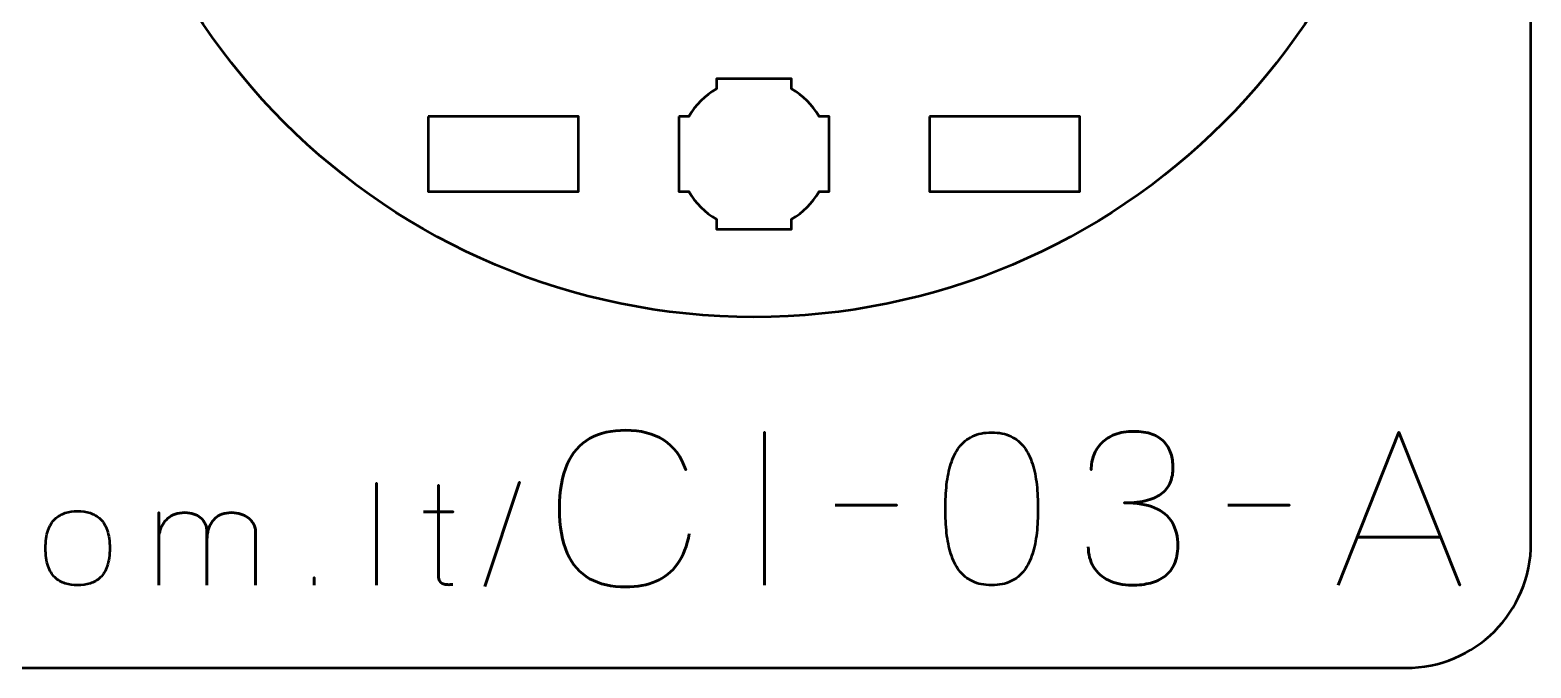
# Model space of a CAD drawing. Header units: centimetres. Extents: x -21 to 0, y -29.7 to 0.
# Drawn here: x -5.99 to 0, y -29.7 to -27.16 of the extents above; entities that cross this region are included whole.
import ezdxf

# ---------------------------------------------------------------- set-up
doc = ezdxf.new("R2010")
doc.units = ezdxf.units.CM
doc.header["$MEASUREMENT"] = 0
doc.layers.add('Layer 1', color=7, linetype='Continuous')

msp = doc.modelspace()

# ---------------------------------------------------------------- linework, layer by layer
at = {"layer": 'Layer 1', "color": 114, "lineweight": 53}
msp.add_ellipse((-3.09997, -25.65), major_axis=(0, 2.65), ratio=1, dxfattribs=at)
at = {"layer": 'Layer 1', "color": 22, "lineweight": 53}
msp.add_open_spline([(-21.00003, -29.19995), (-21.00003, -29.19995), (-21.00003, -0.49992), (-21.00003, -0.49992), (-21.00003, -0.49992), (-21.00003, -0.22295), (-20.77694, 0.00004), (-20.49994, 0.00004), (-20.49994, 0.00004), (-20.49994, 0.00004), (-0.50008, 0.00004), (-0.50008, 0.00004), (-0.50008, 0.00004), (-0.22294, 0.00004), (0.00002, -0.22295), (0.00002, -0.49992), (0.00002, -0.49992), (0.00002, -0.49992), (0.00002, -29.19995), (0.00002, -29.19995), (0.00002, -29.19995), (0.00002, -29.47695), (-0.22294, -29.70004), (-0.50008, -29.70004), (-0.50008, -29.70004), (-0.50008, -29.70004), (-20.49994, -29.70004), (-20.49994, -29.70004), (-20.49994, -29.70004), (-20.77694, -29.70004), (-21.00003, -29.47695), (-21.00003, -29.19995)], degree=3, knots=[0, 0, 0, 0, 0.125, 0.125, 0.125, 0.125, 0.25, 0.25, 0.25, 0.25, 0.375, 0.375, 0.375, 0.375, 0.5, 0.5, 0.5, 0.5, 0.625, 0.625, 0.625, 0.625, 0.75, 0.75, 0.75, 0.75, 0.875, 0.875, 0.875, 0.875, 1, 1, 1, 1], dxfattribs=at)
at = {"layer": 'Layer 1', "lineweight": 53}
for points, knots in [([(-3.39997, -27.49994), (-3.39997, -27.49994), (-3.35977, -27.49994), (-3.35977, -27.49994), (-3.35977, -27.49994), (-3.33344, -27.45442), (-3.29548, -27.41649), (-3.24997, -27.39016), (-3.24997, -27.39016), (-3.24997, -27.39016), (-3.24997, -27.34994), (-3.24997, -27.34994), (-3.24997, -27.34994), (-3.24997, -27.34994), (-2.94997, -27.34994), (-2.94997, -27.34994), (-2.94997, -27.34994), (-2.94997, -27.34994), (-2.94997, -27.39013), (-2.94997, -27.39013), (-2.94997, -27.39013), (-2.90444, -27.41646), (-2.86645, -27.45441), (-2.84009, -27.49994), (-2.84009, -27.49994), (-2.84009, -27.49994), (-2.79997, -27.49994), (-2.79997, -27.49994), (-2.79997, -27.49994), (-2.79997, -27.49994), (-2.79997, -27.64536), (-2.79997, -27.64536), (-2.79997, -27.64536), (-2.79997, -27.64536), (-2.79991, -27.65001), (-2.79991, -27.65001), (-2.79991, -27.65001), (-2.79991, -27.65001), (-2.79997, -27.65465), (-2.79997, -27.65465), (-2.79997, -27.65465), (-2.79997, -27.65465), (-2.79997, -27.79994), (-2.79997, -27.79994), (-2.79997, -27.79994), (-2.79997, -27.79994), (-2.84004, -27.79994), (-2.84004, -27.79994), (-2.84004, -27.79994), (-2.86639, -27.84551), (-2.90439, -27.88352), (-2.94997, -27.90988), (-2.94997, -27.90988), (-2.94997, -27.90988), (-2.94997, -27.94994), (-2.94997, -27.94994), (-2.94997, -27.94994), (-2.94997, -27.94994), (-3.09325, -27.94994), (-3.09325, -27.94994), (-3.09325, -27.94994), (-3.09325, -27.94994), (-3.09992, -27.95002), (-3.09992, -27.95002), (-3.09992, -27.95002), (-3.09992, -27.95002), (-3.1066, -27.94994), (-3.1066, -27.94994), (-3.1066, -27.94994), (-3.1066, -27.94994), (-3.24997, -27.94994), (-3.24997, -27.94994), (-3.24997, -27.94994), (-3.24997, -27.94994), (-3.24997, -27.90984), (-3.24997, -27.90984), (-3.24997, -27.90984), (-3.29551, -27.88348), (-3.33349, -27.84549), (-3.35982, -27.79994), (-3.35982, -27.79994), (-3.35982, -27.79994), (-3.39997, -27.79994), (-3.39997, -27.79994), (-3.39997, -27.79994), (-3.39997, -27.79994), (-3.39997, -27.49994), (-3.39997, -27.49994)], [0, 0, 0, 0, 0.0454545, 0.0454545, 0.0454545, 0.0454545, 0.0909091, 0.0909091, 0.0909091, 0.0909091, 0.1363636, 0.1363636, 0.1363636, 0.1363636, 0.1818182, 0.1818182, 0.1818182, 0.1818182, 0.2272727, 0.2272727, 0.2272727, 0.2272727, 0.2727273, 0.2727273, 0.2727273, 0.2727273, 0.3181818, 0.3181818, 0.3181818, 0.3181818, 0.3636364, 0.3636364, 0.3636364, 0.3636364, 0.4090909, 0.4090909, 0.4090909, 0.4090909, 0.4545455, 0.4545455, 0.4545455, 0.4545455, 0.5, 0.5, 0.5, 0.5, 0.5454545, 0.5454545, 0.5454545, 0.5454545, 0.5909091, 0.5909091, 0.5909091, 0.5909091, 0.6363636, 0.6363636, 0.6363636, 0.6363636, 0.6818182, 0.6818182, 0.6818182, 0.6818182, 0.7272727, 0.7272727, 0.7272727, 0.7272727, 0.7727273, 0.7727273, 0.7727273, 0.7727273, 0.8181818, 0.8181818, 0.8181818, 0.8181818, 0.8636364, 0.8636364, 0.8636364, 0.8636364, 0.9090909, 0.9090909, 0.9090909, 0.9090909, 0.9545455, 0.9545455, 0.9545455, 0.9545455, 1, 1, 1, 1]), ([(-4.39996, -27.49996), (-4.39996, -27.49996), (-3.79995, -27.49996), (-3.79995, -27.49996), (-3.79995, -27.49996), (-3.79995, -27.49996), (-3.79995, -27.79997), (-3.79995, -27.79997), (-3.79995, -27.79997), (-3.79995, -27.79997), (-4.39996, -27.79997), (-4.39996, -27.79997), (-4.39996, -27.79997), (-4.39996, -27.79997), (-4.39996, -27.49996), (-4.39996, -27.49996)], [0, 0, 0, 0, 0.25, 0.25, 0.25, 0.25, 0.5, 0.5, 0.5, 0.5, 0.75, 0.75, 0.75, 0.75, 1, 1, 1, 1]), ([(-2.39989, -27.49996), (-2.39989, -27.49996), (-1.79989, -27.49996), (-1.79989, -27.49996), (-1.79989, -27.49996), (-1.79989, -27.49996), (-1.79989, -27.79997), (-1.79989, -27.79997), (-1.79989, -27.79997), (-1.79989, -27.79997), (-2.39989, -27.79997), (-2.39989, -27.79997), (-2.39989, -27.79997), (-2.39989, -27.79997), (-2.39989, -27.49996), (-2.39989, -27.49996)], [0, 0, 0, 0, 0.25, 0.25, 0.25, 0.25, 0.5, 0.5, 0.5, 0.5, 0.75, 0.75, 0.75, 0.75, 1, 1, 1, 1])]:
    msp.add_open_spline(points, degree=3, knots=knots, dxfattribs=at)
at = {"layer": 'Layer 1', "color": 30, "lineweight": 53}
for points, knots in [([(-3.35801, -29.16503), (-3.36704, -29.21343), (-3.38284, -29.25336), (-3.405, -29.28469), (-3.405, -29.28469), (-3.42729, -29.31587), (-3.4558, -29.33902), (-3.49051, -29.35412), (-3.49051, -29.35412), (-3.52508, -29.36921), (-3.56572, -29.37683), (-3.61201, -29.37669), (-3.61201, -29.37669), (-3.66831, -29.37683), (-3.71615, -29.36597), (-3.75538, -29.34381), (-3.75538, -29.34381), (-3.79461, -29.3218), (-3.82452, -29.28779), (-3.84513, -29.24165), (-3.84513, -29.24165), (-3.86573, -29.19551), (-3.87603, -29.13638), (-3.87617, -29.06427), (-3.87617, -29.06427), (-3.87603, -28.99245), (-3.86573, -28.93346), (-3.84513, -28.88732), (-3.84513, -28.88732), (-3.82452, -28.84117), (-3.79461, -28.80703), (-3.75538, -28.78487), (-3.75538, -28.78487), (-3.71615, -28.76272), (-3.66831, -28.75171), (-3.61201, -28.75185), (-3.61201, -28.75185), (-3.55175, -28.75171), (-3.50124, -28.76455), (-3.4606, -28.79037), (-3.4606, -28.79037), (-3.4201, -28.8162), (-3.39032, -28.85613), (-3.37155, -28.91018), (-3.37155, -28.91018), (-3.39032, -28.85613), (-3.4201, -28.8162), (-3.4606, -28.79037), (-3.4606, -28.79037), (-3.50124, -28.76455), (-3.55175, -28.75171), (-3.61201, -28.75185), (-3.61201, -28.75185), (-3.66831, -28.75171), (-3.71615, -28.76272), (-3.75538, -28.78487), (-3.75538, -28.78487), (-3.79461, -28.80703), (-3.82452, -28.84117), (-3.84513, -28.88732), (-3.84513, -28.88732), (-3.86573, -28.93346), (-3.87603, -28.99245), (-3.87617, -29.06427), (-3.87617, -29.06427), (-3.87603, -29.13638), (-3.86573, -29.19551), (-3.84513, -29.24165), (-3.84513, -29.24165), (-3.82452, -29.28779), (-3.79461, -29.3218), (-3.75538, -29.34381), (-3.75538, -29.34381), (-3.71615, -29.36597), (-3.66831, -29.37683), (-3.61201, -29.37669), (-3.61201, -29.37669), (-3.56572, -29.37683), (-3.52508, -29.36921), (-3.49051, -29.35412), (-3.49051, -29.35412), (-3.4558, -29.33902), (-3.42729, -29.31587), (-3.405, -29.28469), (-3.405, -29.28469), (-3.38284, -29.25336), (-3.36704, -29.21343), (-3.35801, -29.16503)], [0, 0, 0, 0, 0.0454545, 0.0454545, 0.0454545, 0.0454545, 0.0909091, 0.0909091, 0.0909091, 0.0909091, 0.1363636, 0.1363636, 0.1363636, 0.1363636, 0.1818182, 0.1818182, 0.1818182, 0.1818182, 0.2272727, 0.2272727, 0.2272727, 0.2272727, 0.2727273, 0.2727273, 0.2727273, 0.2727273, 0.3181818, 0.3181818, 0.3181818, 0.3181818, 0.3636364, 0.3636364, 0.3636364, 0.3636364, 0.4090909, 0.4090909, 0.4090909, 0.4090909, 0.4545455, 0.4545455, 0.4545455, 0.4545455, 0.5, 0.5, 0.5, 0.5, 0.5454545, 0.5454545, 0.5454545, 0.5454545, 0.5909091, 0.5909091, 0.5909091, 0.5909091, 0.6363636, 0.6363636, 0.6363636, 0.6363636, 0.6818182, 0.6818182, 0.6818182, 0.6818182, 0.7272727, 0.7272727, 0.7272727, 0.7272727, 0.7727273, 0.7727273, 0.7727273, 0.7727273, 0.8181818, 0.8181818, 0.8181818, 0.8181818, 0.8636364, 0.8636364, 0.8636364, 0.8636364, 0.9090909, 0.9090909, 0.9090909, 0.9090909, 0.9545455, 0.9545455, 0.9545455, 0.9545455, 1, 1, 1, 1]), ([(-3.05829, -29.36992), (-3.05829, -29.36992), (-3.05829, -28.75947), (-3.05829, -28.75947), (-3.05829, -28.75947), (-3.05829, -28.75947), (-3.05829, -29.36992), (-3.05829, -29.36992)], [0, 0, 0, 0, 0.5, 0.5, 0.5, 0.5, 1, 1, 1, 1]), ([(-2.15151, -29.36992), (-2.12187, -29.36978), (-2.09633, -29.36456), (-2.07502, -29.3544), (-2.07502, -29.3544), (-2.05386, -29.34424), (-2.03622, -29.3297), (-2.02211, -29.31122), (-2.02211, -29.31122), (-2.00814, -29.29259), (-1.99713, -29.27058), (-1.98894, -29.24518), (-1.98894, -29.24518), (-1.9809, -29.21978), (-1.97512, -29.19198), (-1.97187, -29.1615), (-1.97187, -29.1615), (-1.96848, -29.13102), (-1.96679, -29.09899), (-1.96693, -29.06512), (-1.96693, -29.06512), (-1.96679, -29.03139), (-1.96848, -28.99936), (-1.97187, -28.96902), (-1.97187, -28.96902), (-1.97512, -28.93868), (-1.9809, -28.91074), (-1.98894, -28.88534), (-1.98894, -28.88534), (-1.99713, -28.86008), (-2.00814, -28.83807), (-2.02211, -28.8193), (-2.02211, -28.8193), (-2.03622, -28.80068), (-2.05386, -28.78614), (-2.07502, -28.77598), (-2.07502, -28.77598), (-2.09633, -28.76568), (-2.12187, -28.76046), (-2.15151, -28.76032), (-2.15151, -28.76032), (-2.18114, -28.76046), (-2.20668, -28.76568), (-2.22799, -28.77598), (-2.22799, -28.77598), (-2.24915, -28.78614), (-2.26679, -28.80068), (-2.2809, -28.8193), (-2.2809, -28.8193), (-2.29488, -28.83807), (-2.30588, -28.86008), (-2.31407, -28.88534), (-2.31407, -28.88534), (-2.32211, -28.91074), (-2.3279, -28.93868), (-2.33114, -28.96902), (-2.33114, -28.96902), (-2.33453, -28.99936), (-2.33622, -29.03139), (-2.33608, -29.06512), (-2.33608, -29.06512), (-2.33622, -29.09899), (-2.33453, -29.13102), (-2.33114, -29.1615), (-2.33114, -29.1615), (-2.3279, -29.19198), (-2.32211, -29.21978), (-2.31407, -29.24518), (-2.31407, -29.24518), (-2.30588, -29.27058), (-2.29488, -29.29259), (-2.2809, -29.31122), (-2.2809, -29.31122), (-2.26679, -29.3297), (-2.24915, -29.34424), (-2.22799, -29.3544), (-2.22799, -29.3544), (-2.20668, -29.36456), (-2.18114, -29.36978), (-2.15151, -29.36992)], [0, 0, 0, 0, 0.05, 0.05, 0.05, 0.05, 0.1, 0.1, 0.1, 0.1, 0.15, 0.15, 0.15, 0.15, 0.2, 0.2, 0.2, 0.2, 0.25, 0.25, 0.25, 0.25, 0.3, 0.3, 0.3, 0.3, 0.35, 0.35, 0.35, 0.35, 0.4, 0.4, 0.4, 0.4, 0.45, 0.45, 0.45, 0.45, 0.5, 0.5, 0.5, 0.5, 0.55, 0.55, 0.55, 0.55, 0.6, 0.6, 0.6, 0.6, 0.65, 0.65, 0.65, 0.65, 0.7, 0.7, 0.7, 0.7, 0.75, 0.75, 0.75, 0.75, 0.8, 0.8, 0.8, 0.8, 0.85, 0.85, 0.85, 0.85, 0.9, 0.9, 0.9, 0.9, 0.95, 0.95, 0.95, 0.95, 1, 1, 1, 1]), ([(-2.15151, -29.36992), (-2.12187, -29.36978), (-2.09633, -29.36456), (-2.07502, -29.3544), (-2.07502, -29.3544), (-2.05386, -29.34424), (-2.03622, -29.3297), (-2.02211, -29.31122), (-2.02211, -29.31122), (-2.00814, -29.29259), (-1.99713, -29.27058), (-1.98894, -29.24518), (-1.98894, -29.24518), (-1.9809, -29.21978), (-1.97512, -29.19198), (-1.97187, -29.1615), (-1.97187, -29.1615), (-1.96848, -29.13102), (-1.96679, -29.09899), (-1.96693, -29.06512), (-1.96693, -29.06512), (-1.96679, -29.03139), (-1.96848, -28.99936), (-1.97187, -28.96902), (-1.97187, -28.96902), (-1.97512, -28.93868), (-1.9809, -28.91074), (-1.98894, -28.88534), (-1.98894, -28.88534), (-1.99713, -28.86008), (-2.00814, -28.83807), (-2.02211, -28.8193), (-2.02211, -28.8193), (-2.03622, -28.80068), (-2.05386, -28.78614), (-2.07502, -28.77598), (-2.07502, -28.77598), (-2.09633, -28.76568), (-2.12187, -28.76046), (-2.15151, -28.76032), (-2.15151, -28.76032), (-2.18114, -28.76046), (-2.20668, -28.76568), (-2.22799, -28.77598), (-2.22799, -28.77598), (-2.24915, -28.78614), (-2.26679, -28.80068), (-2.2809, -28.8193), (-2.2809, -28.8193), (-2.29488, -28.83807), (-2.30588, -28.86008), (-2.31407, -28.88534), (-2.31407, -28.88534), (-2.32211, -28.91074), (-2.3279, -28.93868), (-2.33114, -28.96902), (-2.33114, -28.96902), (-2.33453, -28.99936), (-2.33622, -29.03139), (-2.33608, -29.06512), (-2.33608, -29.06512), (-2.33622, -29.09899), (-2.33453, -29.13102), (-2.33114, -29.1615), (-2.33114, -29.1615), (-2.3279, -29.19198), (-2.32211, -29.21978), (-2.31407, -29.24518), (-2.31407, -29.24518), (-2.30588, -29.27058), (-2.29488, -29.29259), (-2.2809, -29.31122), (-2.2809, -29.31122), (-2.26679, -29.3297), (-2.24915, -29.34424), (-2.22799, -29.3544), (-2.22799, -29.3544), (-2.20668, -29.36456), (-2.18114, -29.36978), (-2.15151, -29.36992)], [0, 0, 0, 0, 0.05, 0.05, 0.05, 0.05, 0.1, 0.1, 0.1, 0.1, 0.15, 0.15, 0.15, 0.15, 0.2, 0.2, 0.2, 0.2, 0.25, 0.25, 0.25, 0.25, 0.3, 0.3, 0.3, 0.3, 0.35, 0.35, 0.35, 0.35, 0.4, 0.4, 0.4, 0.4, 0.45, 0.45, 0.45, 0.45, 0.5, 0.5, 0.5, 0.5, 0.55, 0.55, 0.55, 0.55, 0.6, 0.6, 0.6, 0.6, 0.65, 0.65, 0.65, 0.65, 0.7, 0.7, 0.7, 0.7, 0.75, 0.75, 0.75, 0.75, 0.8, 0.8, 0.8, 0.8, 0.85, 0.85, 0.85, 0.85, 0.9, 0.9, 0.9, 0.9, 0.95, 0.95, 0.95, 0.95, 1, 1, 1, 1]), ([(-1.76627, -29.21667), (-1.76613, -29.24715), (-1.75907, -29.27368), (-1.7451, -29.29668), (-1.7451, -29.29668), (-1.73113, -29.31954), (-1.71124, -29.33746), (-1.68527, -29.35031), (-1.68527, -29.35031), (-1.65931, -29.36315), (-1.62812, -29.36964), (-1.59186, -29.36992), (-1.59186, -29.36992), (-1.56462, -29.36992), (-1.53993, -29.3671), (-1.51749, -29.36117), (-1.51749, -29.36117), (-1.49519, -29.35524), (-1.476, -29.34607), (-1.45978, -29.33351), (-1.45978, -29.33351), (-1.44355, -29.32095), (-1.43113, -29.30473), (-1.42224, -29.28497), (-1.42224, -29.28497), (-1.41349, -29.26507), (-1.40912, -29.24123), (-1.40897, -29.21329), (-1.40897, -29.21329), (-1.40883, -29.17603), (-1.41645, -29.14456), (-1.43155, -29.11902), (-1.43155, -29.11902), (-1.44665, -29.09348), (-1.47008, -29.07429), (-1.50154, -29.06117), (-1.50154, -29.06117), (-1.53301, -29.04804), (-1.57337, -29.04141), (-1.62234, -29.04141), (-1.62234, -29.04141), (-1.58579, -29.04155), (-1.55517, -29.03817), (-1.53019, -29.03125), (-1.53019, -29.03125), (-1.50535, -29.02434), (-1.48546, -29.0146), (-1.4705, -29.0019), (-1.4705, -29.0019), (-1.45554, -28.98934), (-1.44468, -28.97438), (-1.43819, -28.95717), (-1.43819, -28.95717), (-1.43155, -28.94009), (-1.42831, -28.92133), (-1.42845, -28.90086), (-1.42845, -28.90086), (-1.42831, -28.8804), (-1.43113, -28.86149), (-1.43677, -28.844), (-1.43677, -28.844), (-1.44228, -28.8265), (-1.45131, -28.81112), (-1.46359, -28.79799), (-1.46359, -28.79799), (-1.47586, -28.78487), (-1.49209, -28.77457), (-1.51199, -28.76723), (-1.51199, -28.76723), (-1.53202, -28.75989), (-1.55644, -28.75623), (-1.58508, -28.75608), (-1.58508, -28.75608), (-1.61359, -28.75623), (-1.63856, -28.76046), (-1.65973, -28.76864), (-1.65973, -28.76864), (-1.68104, -28.77683), (-1.69854, -28.78798), (-1.71265, -28.80223), (-1.71265, -28.80223), (-1.72662, -28.81648), (-1.73706, -28.83271), (-1.74397, -28.85105), (-1.74397, -28.85105), (-1.75103, -28.8694), (-1.75442, -28.88887), (-1.75442, -28.90933), (-1.75442, -28.90933), (-1.75442, -28.88887), (-1.75103, -28.8694), (-1.74397, -28.85105), (-1.74397, -28.85105), (-1.73706, -28.83271), (-1.72662, -28.81648), (-1.71265, -28.80223), (-1.71265, -28.80223), (-1.69854, -28.78798), (-1.68104, -28.77683), (-1.65973, -28.76864), (-1.65973, -28.76864), (-1.63856, -28.76046), (-1.61359, -28.75623), (-1.58508, -28.75608), (-1.58508, -28.75608), (-1.55644, -28.75623), (-1.53202, -28.75989), (-1.51199, -28.76723), (-1.51199, -28.76723), (-1.49209, -28.77457), (-1.47586, -28.78487), (-1.46359, -28.79799), (-1.46359, -28.79799), (-1.45131, -28.81112), (-1.44228, -28.8265), (-1.43677, -28.844), (-1.43677, -28.844), (-1.43113, -28.86149), (-1.42831, -28.8804), (-1.42845, -28.90086), (-1.42845, -28.90086), (-1.42831, -28.92133), (-1.43155, -28.94009), (-1.43819, -28.95717), (-1.43819, -28.95717), (-1.44468, -28.97438), (-1.45554, -28.98934), (-1.4705, -29.0019), (-1.4705, -29.0019), (-1.48546, -29.0146), (-1.50535, -29.02434), (-1.53019, -29.03125), (-1.53019, -29.03125), (-1.55517, -29.03817), (-1.58579, -29.04155), (-1.62234, -29.04141), (-1.62234, -29.04141), (-1.57337, -29.04141), (-1.53301, -29.04804), (-1.50154, -29.06117), (-1.50154, -29.06117), (-1.47008, -29.07429), (-1.44665, -29.09348), (-1.43155, -29.11902), (-1.43155, -29.11902), (-1.41645, -29.14456), (-1.40883, -29.17603), (-1.40897, -29.21329), (-1.40897, -29.21329), (-1.40912, -29.24123), (-1.41349, -29.26507), (-1.42224, -29.28497), (-1.42224, -29.28497), (-1.43113, -29.30473), (-1.44355, -29.32095), (-1.45978, -29.33351), (-1.45978, -29.33351), (-1.476, -29.34607), (-1.49519, -29.35524), (-1.51749, -29.36117), (-1.51749, -29.36117), (-1.53993, -29.3671), (-1.56462, -29.36992), (-1.59186, -29.36992), (-1.59186, -29.36992), (-1.62812, -29.36964), (-1.65931, -29.36315), (-1.68527, -29.35031), (-1.68527, -29.35031), (-1.71124, -29.33746), (-1.73113, -29.31954), (-1.7451, -29.29668), (-1.7451, -29.29668), (-1.75907, -29.27368), (-1.76613, -29.24715), (-1.76627, -29.21667)], [0, 0, 0, 0, 0.0227273, 0.0227273, 0.0227273, 0.0227273, 0.0454545, 0.0454545, 0.0454545, 0.0454545, 0.0681818, 0.0681818, 0.0681818, 0.0681818, 0.0909091, 0.0909091, 0.0909091, 0.0909091, 0.1136364, 0.1136364, 0.1136364, 0.1136364, 0.1363636, 0.1363636, 0.1363636, 0.1363636, 0.1590909, 0.1590909, 0.1590909, 0.1590909, 0.1818182, 0.1818182, 0.1818182, 0.1818182, 0.2045455, 0.2045455, 0.2045455, 0.2045455, 0.2272727, 0.2272727, 0.2272727, 0.2272727, 0.25, 0.25, 0.25, 0.25, 0.2727273, 0.2727273, 0.2727273, 0.2727273, 0.2954545, 0.2954545, 0.2954545, 0.2954545, 0.3181818, 0.3181818, 0.3181818, 0.3181818, 0.3409091, 0.3409091, 0.3409091, 0.3409091, 0.3636364, 0.3636364, 0.3636364, 0.3636364, 0.3863636, 0.3863636, 0.3863636, 0.3863636, 0.4090909, 0.4090909, 0.4090909, 0.4090909, 0.4318182, 0.4318182, 0.4318182, 0.4318182, 0.4545455, 0.4545455, 0.4545455, 0.4545455, 0.4772727, 0.4772727, 0.4772727, 0.4772727, 0.5, 0.5, 0.5, 0.5, 0.5227273, 0.5227273, 0.5227273, 0.5227273, 0.5454545, 0.5454545, 0.5454545, 0.5454545, 0.5681818, 0.5681818, 0.5681818, 0.5681818, 0.5909091, 0.5909091, 0.5909091, 0.5909091, 0.6136364, 0.6136364, 0.6136364, 0.6136364, 0.6363636, 0.6363636, 0.6363636, 0.6363636, 0.6590909, 0.6590909, 0.6590909, 0.6590909, 0.6818182, 0.6818182, 0.6818182, 0.6818182, 0.7045455, 0.7045455, 0.7045455, 0.7045455, 0.7272727, 0.7272727, 0.7272727, 0.7272727, 0.75, 0.75, 0.75, 0.75, 0.7727273, 0.7727273, 0.7727273, 0.7727273, 0.7954545, 0.7954545, 0.7954545, 0.7954545, 0.8181818, 0.8181818, 0.8181818, 0.8181818, 0.8409091, 0.8409091, 0.8409091, 0.8409091, 0.8636364, 0.8636364, 0.8636364, 0.8636364, 0.8863636, 0.8863636, 0.8863636, 0.8863636, 0.9090909, 0.9090909, 0.9090909, 0.9090909, 0.9318182, 0.9318182, 0.9318182, 0.9318182, 0.9545455, 0.9545455, 0.9545455, 0.9545455, 0.9772727, 0.9772727, 0.9772727, 0.9772727, 1, 1, 1, 1]), ([(-0.76889, -29.36992), (-0.76889, -29.36992), (-0.52674, -28.75947), (-0.52674, -28.75947), (-0.52674, -28.75947), (-0.52674, -28.75947), (-0.28375, -29.36992), (-0.28375, -29.36992), (-0.28375, -29.36992), (-0.28375, -29.36992), (-0.52674, -28.75947), (-0.52674, -28.75947), (-0.52674, -28.75947), (-0.52674, -28.75947), (-0.76889, -29.36992), (-0.76889, -29.36992)], [0, 0, 0, 0, 0.25, 0.25, 0.25, 0.25, 0.5, 0.5, 0.5, 0.5, 0.75, 0.75, 0.75, 0.75, 1, 1, 1, 1]), ([(-4.606, -29.36992), (-4.606, -29.36992), (-4.606, -28.96296), (-4.606, -28.96296), (-4.606, -28.96296), (-4.606, -28.96296), (-4.606, -29.36992), (-4.606, -29.36992)], [0, 0, 0, 0, 0.5, 0.5, 0.5, 0.5, 1, 1, 1, 1]), ([(-4.3012, -29.3671), (-4.30816, -29.36766), (-4.31512, -29.36785), (-4.3219, -29.36766), (-4.3219, -29.36766), (-4.32867, -29.36747), (-4.33479, -29.36644), (-4.34034, -29.36437), (-4.34034, -29.36437), (-4.34589, -29.36239), (-4.35031, -29.35882), (-4.35369, -29.35374), (-4.35369, -29.35374), (-4.35699, -29.34866), (-4.35868, -29.34142), (-4.35877, -29.3321), (-4.35877, -29.3321), (-4.35877, -29.32768), (-4.35877, -29.32016), (-4.35877, -29.30962), (-4.35877, -29.30962), (-4.35877, -29.29899), (-4.35877, -29.28619), (-4.35877, -29.27105), (-4.35877, -29.27105), (-4.35877, -29.2559), (-4.35877, -29.23935), (-4.35877, -29.22138), (-4.35877, -29.22138), (-4.35877, -29.20341), (-4.35877, -29.18488), (-4.35877, -29.16569), (-4.35877, -29.16569), (-4.35877, -29.1465), (-4.35877, -29.12759), (-4.35877, -29.10887), (-4.35877, -29.10887), (-4.35877, -29.09015), (-4.35877, -29.07255), (-4.35877, -29.056), (-4.35877, -29.056), (-4.35877, -29.03944), (-4.35877, -29.02476), (-4.35877, -29.01207), (-4.35877, -29.01207), (-4.35877, -28.99927), (-4.35877, -28.9893), (-4.35877, -28.98196), (-4.35877, -28.98196), (-4.35877, -28.97472), (-4.35877, -28.97095), (-4.35877, -28.97086), (-4.35877, -28.97086), (-4.35877, -28.97095), (-4.35877, -28.97472), (-4.35877, -28.98196), (-4.35877, -28.98196), (-4.35877, -28.9893), (-4.35877, -28.99927), (-4.35877, -29.01207), (-4.35877, -29.01207), (-4.35877, -29.02476), (-4.35877, -29.03944), (-4.35877, -29.056), (-4.35877, -29.056), (-4.35877, -29.07255), (-4.35877, -29.09015), (-4.35877, -29.10887), (-4.35877, -29.10887), (-4.35877, -29.12759), (-4.35877, -29.1465), (-4.35877, -29.16569), (-4.35877, -29.16569), (-4.35877, -29.18488), (-4.35877, -29.20341), (-4.35877, -29.22138), (-4.35877, -29.22138), (-4.35877, -29.23935), (-4.35877, -29.2559), (-4.35877, -29.27105), (-4.35877, -29.27105), (-4.35877, -29.28619), (-4.35877, -29.29899), (-4.35877, -29.30962), (-4.35877, -29.30962), (-4.35877, -29.32016), (-4.35877, -29.32768), (-4.35877, -29.3321), (-4.35877, -29.3321), (-4.35868, -29.34142), (-4.35699, -29.34866), (-4.35369, -29.35374), (-4.35369, -29.35374), (-4.35031, -29.35882), (-4.34589, -29.36239), (-4.34034, -29.36437), (-4.34034, -29.36437), (-4.33479, -29.36644), (-4.32867, -29.36747), (-4.3219, -29.36766), (-4.3219, -29.36766), (-4.31512, -29.36785), (-4.30816, -29.36766), (-4.3012, -29.3671)], [0, 0, 0, 0, 0.0384615, 0.0384615, 0.0384615, 0.0384615, 0.0769231, 0.0769231, 0.0769231, 0.0769231, 0.1153846, 0.1153846, 0.1153846, 0.1153846, 0.1538462, 0.1538462, 0.1538462, 0.1538462, 0.1923077, 0.1923077, 0.1923077, 0.1923077, 0.2307692, 0.2307692, 0.2307692, 0.2307692, 0.2692308, 0.2692308, 0.2692308, 0.2692308, 0.3076923, 0.3076923, 0.3076923, 0.3076923, 0.3461538, 0.3461538, 0.3461538, 0.3461538, 0.3846154, 0.3846154, 0.3846154, 0.3846154, 0.4230769, 0.4230769, 0.4230769, 0.4230769, 0.4615385, 0.4615385, 0.4615385, 0.4615385, 0.5, 0.5, 0.5, 0.5, 0.5384615, 0.5384615, 0.5384615, 0.5384615, 0.5769231, 0.5769231, 0.5769231, 0.5769231, 0.6153846, 0.6153846, 0.6153846, 0.6153846, 0.6538462, 0.6538462, 0.6538462, 0.6538462, 0.6923077, 0.6923077, 0.6923077, 0.6923077, 0.7307692, 0.7307692, 0.7307692, 0.7307692, 0.7692308, 0.7692308, 0.7692308, 0.7692308, 0.8076923, 0.8076923, 0.8076923, 0.8076923, 0.8461538, 0.8461538, 0.8461538, 0.8461538, 0.8846154, 0.8846154, 0.8846154, 0.8846154, 0.9230769, 0.9230769, 0.9230769, 0.9230769, 0.9615385, 0.9615385, 0.9615385, 0.9615385, 1, 1, 1, 1]), ([(-4.17307, -29.37556), (-4.17307, -29.37556), (-4.03478, -28.95901), (-4.03478, -28.95901), (-4.03478, -28.95901), (-4.03478, -28.95901), (-4.17307, -29.37556), (-4.17307, -29.37556)], [0, 0, 0, 0, 0.5, 0.5, 0.5, 0.5, 1, 1, 1, 1]), ([(-5.7981, -29.36992), (-5.78032, -29.37001), (-5.76377, -29.36776), (-5.74834, -29.36296), (-5.74834, -29.36296), (-5.73291, -29.35816), (-5.71927, -29.35016), (-5.7076, -29.33897), (-5.7076, -29.33897), (-5.69584, -29.32778), (-5.68672, -29.31263), (-5.68004, -29.29344), (-5.68004, -29.29344), (-5.67346, -29.27434), (-5.67007, -29.25054), (-5.66997, -29.22204), (-5.66997, -29.22204), (-5.67007, -29.19363), (-5.67346, -29.16992), (-5.68004, -29.15092), (-5.68004, -29.15092), (-5.68672, -29.13191), (-5.69584, -29.11677), (-5.7076, -29.10557), (-5.7076, -29.10557), (-5.71927, -29.09447), (-5.73291, -29.08648), (-5.74834, -29.08168), (-5.74834, -29.08168), (-5.76377, -29.07688), (-5.78032, -29.07462), (-5.7981, -29.07472), (-5.7981, -29.07472), (-5.81569, -29.07462), (-5.83225, -29.07688), (-5.84768, -29.08168), (-5.84768, -29.08168), (-5.86311, -29.08648), (-5.87665, -29.09447), (-5.88841, -29.10557), (-5.88841, -29.10557), (-5.90017, -29.11677), (-5.90939, -29.13191), (-5.91607, -29.15092), (-5.91607, -29.15092), (-5.92275, -29.16992), (-5.92614, -29.19363), (-5.92623, -29.22204), (-5.92623, -29.22204), (-5.92614, -29.25054), (-5.92275, -29.27434), (-5.91607, -29.29344), (-5.91607, -29.29344), (-5.90939, -29.31263), (-5.90017, -29.32778), (-5.88841, -29.33897), (-5.88841, -29.33897), (-5.87665, -29.35016), (-5.86311, -29.35816), (-5.84768, -29.36296), (-5.84768, -29.36296), (-5.83225, -29.36776), (-5.81569, -29.37001), (-5.7981, -29.36992)], [0, 0, 0, 0, 0.0625, 0.0625, 0.0625, 0.0625, 0.125, 0.125, 0.125, 0.125, 0.1875, 0.1875, 0.1875, 0.1875, 0.25, 0.25, 0.25, 0.25, 0.3125, 0.3125, 0.3125, 0.3125, 0.375, 0.375, 0.375, 0.375, 0.4375, 0.4375, 0.4375, 0.4375, 0.5, 0.5, 0.5, 0.5, 0.5625, 0.5625, 0.5625, 0.5625, 0.625, 0.625, 0.625, 0.625, 0.6875, 0.6875, 0.6875, 0.6875, 0.75, 0.75, 0.75, 0.75, 0.8125, 0.8125, 0.8125, 0.8125, 0.875, 0.875, 0.875, 0.875, 0.9375, 0.9375, 0.9375, 0.9375, 1, 1, 1, 1]), ([(-5.7981, -29.36992), (-5.78032, -29.37001), (-5.76377, -29.36776), (-5.74834, -29.36296), (-5.74834, -29.36296), (-5.73291, -29.35816), (-5.71927, -29.35016), (-5.7076, -29.33897), (-5.7076, -29.33897), (-5.69584, -29.32778), (-5.68672, -29.31263), (-5.68004, -29.29344), (-5.68004, -29.29344), (-5.67346, -29.27434), (-5.67007, -29.25054), (-5.66997, -29.22204), (-5.66997, -29.22204), (-5.67007, -29.19363), (-5.67346, -29.16992), (-5.68004, -29.15092), (-5.68004, -29.15092), (-5.68672, -29.13191), (-5.69584, -29.11677), (-5.7076, -29.10557), (-5.7076, -29.10557), (-5.71927, -29.09447), (-5.73291, -29.08648), (-5.74834, -29.08168), (-5.74834, -29.08168), (-5.76377, -29.07688), (-5.78032, -29.07462), (-5.7981, -29.07472), (-5.7981, -29.07472), (-5.81569, -29.07462), (-5.83225, -29.07688), (-5.84768, -29.08168), (-5.84768, -29.08168), (-5.86311, -29.08648), (-5.87665, -29.09447), (-5.88841, -29.10557), (-5.88841, -29.10557), (-5.90017, -29.11677), (-5.90939, -29.13191), (-5.91607, -29.15092), (-5.91607, -29.15092), (-5.92275, -29.16992), (-5.92614, -29.19363), (-5.92623, -29.22204), (-5.92623, -29.22204), (-5.92614, -29.25054), (-5.92275, -29.27434), (-5.91607, -29.29344), (-5.91607, -29.29344), (-5.90939, -29.31263), (-5.90017, -29.32778), (-5.88841, -29.33897), (-5.88841, -29.33897), (-5.87665, -29.35016), (-5.86311, -29.35816), (-5.84768, -29.36296), (-5.84768, -29.36296), (-5.83225, -29.36776), (-5.81569, -29.37001), (-5.7981, -29.36992)], [0, 0, 0, 0, 0.0625, 0.0625, 0.0625, 0.0625, 0.125, 0.125, 0.125, 0.125, 0.1875, 0.1875, 0.1875, 0.1875, 0.25, 0.25, 0.25, 0.25, 0.3125, 0.3125, 0.3125, 0.3125, 0.375, 0.375, 0.375, 0.375, 0.4375, 0.4375, 0.4375, 0.4375, 0.5, 0.5, 0.5, 0.5, 0.5625, 0.5625, 0.5625, 0.5625, 0.625, 0.625, 0.625, 0.625, 0.6875, 0.6875, 0.6875, 0.6875, 0.75, 0.75, 0.75, 0.75, 0.8125, 0.8125, 0.8125, 0.8125, 0.875, 0.875, 0.875, 0.875, 0.9375, 0.9375, 0.9375, 0.9375, 1, 1, 1, 1]), ([(-5.28221, -29.36992), (-5.28221, -29.36983), (-5.28221, -29.3671), (-5.28221, -29.36174), (-5.28221, -29.36174), (-5.28221, -29.35647), (-5.28221, -29.34922), (-5.28221, -29.3401), (-5.28221, -29.3401), (-5.28221, -29.33088), (-5.28221, -29.32053), (-5.28221, -29.30887), (-5.28221, -29.30887), (-5.28221, -29.2973), (-5.28221, -29.28516), (-5.28221, -29.27237), (-5.28221, -29.27237), (-5.28221, -29.25967), (-5.28221, -29.24715), (-5.28221, -29.23474), (-5.28221, -29.23474), (-5.28221, -29.22232), (-5.28221, -29.21065), (-5.28221, -29.19993), (-5.28221, -29.19993), (-5.28221, -29.18911), (-5.28221, -29.17989), (-5.28221, -29.17208), (-5.28221, -29.17208), (-5.28221, -29.16437), (-5.28221, -29.15882), (-5.28221, -29.15543), (-5.28221, -29.15543), (-5.28211, -29.15016), (-5.28296, -29.14424), (-5.28456, -29.13775), (-5.28456, -29.13775), (-5.28616, -29.13116), (-5.28889, -29.12458), (-5.29274, -29.11799), (-5.29274, -29.11799), (-5.2966, -29.11131), (-5.30196, -29.1052), (-5.30864, -29.09955), (-5.30864, -29.09955), (-5.31541, -29.09391), (-5.32388, -29.08939), (-5.33404, -29.08591), (-5.33404, -29.08591), (-5.3443, -29.08243), (-5.35652, -29.08055), (-5.37082, -29.08036), (-5.37082, -29.08036), (-5.38512, -29.08036), (-5.39792, -29.08234), (-5.40911, -29.08629), (-5.40911, -29.08629), (-5.4204, -29.09033), (-5.43009, -29.09588), (-5.43837, -29.10294), (-5.43837, -29.10294), (-5.44655, -29.11), (-5.45342, -29.11809), (-5.45878, -29.1273), (-5.45878, -29.1273), (-5.46414, -29.13643), (-5.4681, -29.14612), (-5.47073, -29.15647), (-5.47073, -29.15647), (-5.47336, -29.16672), (-5.47468, -29.17716), (-5.47468, -29.18761), (-5.47468, -29.18761), (-5.47468, -29.17716), (-5.47336, -29.16672), (-5.47073, -29.15647), (-5.47073, -29.15647), (-5.4681, -29.14612), (-5.46414, -29.13643), (-5.45878, -29.1273), (-5.45878, -29.1273), (-5.45342, -29.11809), (-5.44655, -29.11), (-5.43837, -29.10294), (-5.43837, -29.10294), (-5.43009, -29.09588), (-5.4204, -29.09033), (-5.40911, -29.08629), (-5.40911, -29.08629), (-5.39792, -29.08234), (-5.38512, -29.08036), (-5.37082, -29.08036), (-5.37082, -29.08036), (-5.35652, -29.08055), (-5.3443, -29.08243), (-5.33404, -29.08591), (-5.33404, -29.08591), (-5.32388, -29.08939), (-5.31541, -29.09391), (-5.30864, -29.09955), (-5.30864, -29.09955), (-5.30196, -29.1052), (-5.2966, -29.11131), (-5.29274, -29.11799), (-5.29274, -29.11799), (-5.28889, -29.12458), (-5.28616, -29.13116), (-5.28456, -29.13775), (-5.28456, -29.13775), (-5.28296, -29.14424), (-5.28211, -29.15016), (-5.28221, -29.15543), (-5.28221, -29.15543), (-5.28221, -29.15882), (-5.28221, -29.16437), (-5.28221, -29.17208), (-5.28221, -29.17208), (-5.28221, -29.17989), (-5.28221, -29.18911), (-5.28221, -29.19993), (-5.28221, -29.19993), (-5.28221, -29.21065), (-5.28221, -29.22232), (-5.28221, -29.23474), (-5.28221, -29.23474), (-5.28221, -29.24715), (-5.28221, -29.25967), (-5.28221, -29.27237), (-5.28221, -29.27237), (-5.28221, -29.28516), (-5.28221, -29.2973), (-5.28221, -29.30887), (-5.28221, -29.30887), (-5.28221, -29.32053), (-5.28221, -29.33088), (-5.28221, -29.3401), (-5.28221, -29.3401), (-5.28221, -29.34922), (-5.28221, -29.35647), (-5.28221, -29.36174), (-5.28221, -29.36174), (-5.28221, -29.3671), (-5.28221, -29.36983), (-5.28221, -29.36992)], [0, 0, 0, 0, 0.0277778, 0.0277778, 0.0277778, 0.0277778, 0.0555556, 0.0555556, 0.0555556, 0.0555556, 0.0833333, 0.0833333, 0.0833333, 0.0833333, 0.1111111, 0.1111111, 0.1111111, 0.1111111, 0.1388889, 0.1388889, 0.1388889, 0.1388889, 0.1666667, 0.1666667, 0.1666667, 0.1666667, 0.1944444, 0.1944444, 0.1944444, 0.1944444, 0.2222222, 0.2222222, 0.2222222, 0.2222222, 0.25, 0.25, 0.25, 0.25, 0.2777778, 0.2777778, 0.2777778, 0.2777778, 0.3055556, 0.3055556, 0.3055556, 0.3055556, 0.3333333, 0.3333333, 0.3333333, 0.3333333, 0.3611111, 0.3611111, 0.3611111, 0.3611111, 0.3888889, 0.3888889, 0.3888889, 0.3888889, 0.4166667, 0.4166667, 0.4166667, 0.4166667, 0.4444444, 0.4444444, 0.4444444, 0.4444444, 0.4722222, 0.4722222, 0.4722222, 0.4722222, 0.5, 0.5, 0.5, 0.5, 0.5277778, 0.5277778, 0.5277778, 0.5277778, 0.5555556, 0.5555556, 0.5555556, 0.5555556, 0.5833333, 0.5833333, 0.5833333, 0.5833333, 0.6111111, 0.6111111, 0.6111111, 0.6111111, 0.6388889, 0.6388889, 0.6388889, 0.6388889, 0.6666667, 0.6666667, 0.6666667, 0.6666667, 0.6944444, 0.6944444, 0.6944444, 0.6944444, 0.7222222, 0.7222222, 0.7222222, 0.7222222, 0.75, 0.75, 0.75, 0.75, 0.7777778, 0.7777778, 0.7777778, 0.7777778, 0.8055556, 0.8055556, 0.8055556, 0.8055556, 0.8333333, 0.8333333, 0.8333333, 0.8333333, 0.8611111, 0.8611111, 0.8611111, 0.8611111, 0.8888889, 0.8888889, 0.8888889, 0.8888889, 0.9166667, 0.9166667, 0.9166667, 0.9166667, 0.9444444, 0.9444444, 0.9444444, 0.9444444, 0.9722222, 0.9722222, 0.9722222, 0.9722222, 1, 1, 1, 1]), ([(-5.47468, -29.36992), (-5.47468, -29.36992), (-5.47468, -29.08036), (-5.47468, -29.08036), (-5.47468, -29.08036), (-5.47468, -29.08036), (-5.47468, -29.36992), (-5.47468, -29.36992)], [0, 0, 0, 0, 0.5, 0.5, 0.5, 0.5, 1, 1, 1, 1]), ([(-5.08804, -29.36992), (-5.08804, -29.36983), (-5.08804, -29.3671), (-5.08804, -29.36174), (-5.08804, -29.36174), (-5.08804, -29.35647), (-5.08804, -29.34922), (-5.08804, -29.3401), (-5.08804, -29.3401), (-5.08804, -29.33088), (-5.08804, -29.32053), (-5.08804, -29.30887), (-5.08804, -29.30887), (-5.08804, -29.2973), (-5.08804, -29.28516), (-5.08804, -29.27237), (-5.08804, -29.27237), (-5.08804, -29.25967), (-5.08804, -29.24715), (-5.08804, -29.23474), (-5.08804, -29.23474), (-5.08804, -29.22232), (-5.08804, -29.21065), (-5.08804, -29.19993), (-5.08804, -29.19993), (-5.08804, -29.18911), (-5.08804, -29.17989), (-5.08804, -29.17208), (-5.08804, -29.17208), (-5.08804, -29.16437), (-5.08804, -29.15882), (-5.08804, -29.15543), (-5.08804, -29.15543), (-5.08804, -29.15016), (-5.08907, -29.14424), (-5.09124, -29.13775), (-5.09124, -29.13775), (-5.09331, -29.13116), (-5.09669, -29.12458), (-5.1014, -29.11799), (-5.1014, -29.11799), (-5.10601, -29.11131), (-5.11212, -29.1052), (-5.11965, -29.09955), (-5.11965, -29.09955), (-5.12717, -29.09391), (-5.1363, -29.08939), (-5.14702, -29.08591), (-5.14702, -29.08591), (-5.15775, -29.08243), (-5.17026, -29.08055), (-5.18456, -29.08036), (-5.18456, -29.08036), (-5.19886, -29.08036), (-5.21146, -29.08234), (-5.22228, -29.08629), (-5.22228, -29.08629), (-5.23301, -29.09033), (-5.24223, -29.09588), (-5.24994, -29.10294), (-5.24994, -29.10294), (-5.25756, -29.11), (-5.26367, -29.11809), (-5.26847, -29.1273), (-5.26847, -29.1273), (-5.27327, -29.13643), (-5.27675, -29.14612), (-5.27891, -29.15647), (-5.27891, -29.15647), (-5.28117, -29.16672), (-5.28221, -29.17716), (-5.28221, -29.18761), (-5.28221, -29.18761), (-5.28221, -29.17716), (-5.28117, -29.16672), (-5.27891, -29.15647), (-5.27891, -29.15647), (-5.27675, -29.14612), (-5.27327, -29.13643), (-5.26847, -29.1273), (-5.26847, -29.1273), (-5.26367, -29.11809), (-5.25756, -29.11), (-5.24994, -29.10294), (-5.24994, -29.10294), (-5.24223, -29.09588), (-5.23301, -29.09033), (-5.22228, -29.08629), (-5.22228, -29.08629), (-5.21146, -29.08234), (-5.19886, -29.08036), (-5.18456, -29.08036), (-5.18456, -29.08036), (-5.17026, -29.08055), (-5.15775, -29.08243), (-5.14702, -29.08591), (-5.14702, -29.08591), (-5.1363, -29.08939), (-5.12717, -29.09391), (-5.11965, -29.09955), (-5.11965, -29.09955), (-5.11212, -29.1052), (-5.10601, -29.11131), (-5.1014, -29.11799), (-5.1014, -29.11799), (-5.09669, -29.12458), (-5.09331, -29.13116), (-5.09124, -29.13775), (-5.09124, -29.13775), (-5.08907, -29.14424), (-5.08804, -29.15016), (-5.08804, -29.15543), (-5.08804, -29.15543), (-5.08804, -29.15882), (-5.08804, -29.16437), (-5.08804, -29.17208), (-5.08804, -29.17208), (-5.08804, -29.17989), (-5.08804, -29.18911), (-5.08804, -29.19993), (-5.08804, -29.19993), (-5.08804, -29.21065), (-5.08804, -29.22232), (-5.08804, -29.23474), (-5.08804, -29.23474), (-5.08804, -29.24715), (-5.08804, -29.25967), (-5.08804, -29.27237), (-5.08804, -29.27237), (-5.08804, -29.28516), (-5.08804, -29.2973), (-5.08804, -29.30887), (-5.08804, -29.30887), (-5.08804, -29.32053), (-5.08804, -29.33088), (-5.08804, -29.3401), (-5.08804, -29.3401), (-5.08804, -29.34922), (-5.08804, -29.35647), (-5.08804, -29.36174), (-5.08804, -29.36174), (-5.08804, -29.3671), (-5.08804, -29.36983), (-5.08804, -29.36992)], [0, 0, 0, 0, 0.0277778, 0.0277778, 0.0277778, 0.0277778, 0.0555556, 0.0555556, 0.0555556, 0.0555556, 0.0833333, 0.0833333, 0.0833333, 0.0833333, 0.1111111, 0.1111111, 0.1111111, 0.1111111, 0.1388889, 0.1388889, 0.1388889, 0.1388889, 0.1666667, 0.1666667, 0.1666667, 0.1666667, 0.1944444, 0.1944444, 0.1944444, 0.1944444, 0.2222222, 0.2222222, 0.2222222, 0.2222222, 0.25, 0.25, 0.25, 0.25, 0.2777778, 0.2777778, 0.2777778, 0.2777778, 0.3055556, 0.3055556, 0.3055556, 0.3055556, 0.3333333, 0.3333333, 0.3333333, 0.3333333, 0.3611111, 0.3611111, 0.3611111, 0.3611111, 0.3888889, 0.3888889, 0.3888889, 0.3888889, 0.4166667, 0.4166667, 0.4166667, 0.4166667, 0.4444444, 0.4444444, 0.4444444, 0.4444444, 0.4722222, 0.4722222, 0.4722222, 0.4722222, 0.5, 0.5, 0.5, 0.5, 0.5277778, 0.5277778, 0.5277778, 0.5277778, 0.5555556, 0.5555556, 0.5555556, 0.5555556, 0.5833333, 0.5833333, 0.5833333, 0.5833333, 0.6111111, 0.6111111, 0.6111111, 0.6111111, 0.6388889, 0.6388889, 0.6388889, 0.6388889, 0.6666667, 0.6666667, 0.6666667, 0.6666667, 0.6944444, 0.6944444, 0.6944444, 0.6944444, 0.7222222, 0.7222222, 0.7222222, 0.7222222, 0.75, 0.75, 0.75, 0.75, 0.7777778, 0.7777778, 0.7777778, 0.7777778, 0.8055556, 0.8055556, 0.8055556, 0.8055556, 0.8333333, 0.8333333, 0.8333333, 0.8333333, 0.8611111, 0.8611111, 0.8611111, 0.8611111, 0.8888889, 0.8888889, 0.8888889, 0.8888889, 0.9166667, 0.9166667, 0.9166667, 0.9166667, 0.9444444, 0.9444444, 0.9444444, 0.9444444, 0.9722222, 0.9722222, 0.9722222, 0.9722222, 1, 1, 1, 1]), ([(-4.41804, -29.07754), (-4.41804, -29.07754), (-4.30007, -29.07754), (-4.30007, -29.07754), (-4.30007, -29.07754), (-4.30007, -29.07754), (-4.41804, -29.07754), (-4.41804, -29.07754)], [0, 0, 0, 0, 0.5, 0.5, 0.5, 0.5, 1, 1, 1, 1]), ([(-2.77635, -29.05073), (-2.77635, -29.05073), (-2.52997, -29.05073), (-2.52997, -29.05073), (-2.52997, -29.05073), (-2.52997, -29.05073), (-2.77635, -29.05073), (-2.77635, -29.05073)], [0, 0, 0, 0, 0.5, 0.5, 0.5, 0.5, 1, 1, 1, 1]), ([(-1.20916, -29.05073), (-1.20916, -29.05073), (-0.96278, -29.05073), (-0.96278, -29.05073), (-0.96278, -29.05073), (-0.96278, -29.05073), (-1.20916, -29.05073), (-1.20916, -29.05073)], [0, 0, 0, 0, 0.5, 0.5, 0.5, 0.5, 1, 1, 1, 1]), ([(-0.69269, -29.17773), (-0.69269, -29.17773), (-0.36079, -29.17773), (-0.36079, -29.17773), (-0.36079, -29.17773), (-0.36079, -29.17773), (-0.69269, -29.17773), (-0.69269, -29.17773)], [0, 0, 0, 0, 0.5, 0.5, 0.5, 0.5, 1, 1, 1, 1]), ([(-4.85492, -29.36992), (-4.85492, -29.36992), (-4.85492, -29.33888), (-4.85492, -29.33888), (-4.85492, -29.33888), (-4.85492, -29.33888), (-4.85492, -29.36992), (-4.85492, -29.36992)], [0, 0, 0, 0, 0.5, 0.5, 0.5, 0.5, 1, 1, 1, 1])]:
    msp.add_open_spline(points, degree=3, knots=knots, dxfattribs=at)

doc.saveas('drawing.dxf')
